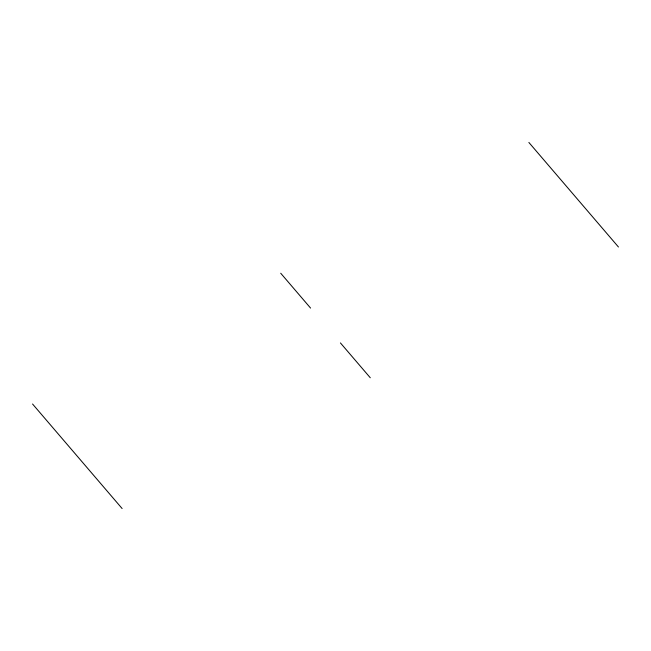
<?xml version="1.0" encoding="UTF-8"?>
<svg xmlns="http://www.w3.org/2000/svg" width="651" height="651" viewBox="0 0 651 651"><rect width="100%" height="100%" fill="white"/><g stroke="black" fill="none" stroke-linecap="round" stroke-linejoin="round"><path stroke-width="0.98" d="M528.881 142.455L618.45 246.998M280.719 273.233L310.568 308.078M340.424 342.922L370.281 377.767M32.55 404.002L122.119 508.545"/></g></svg>
